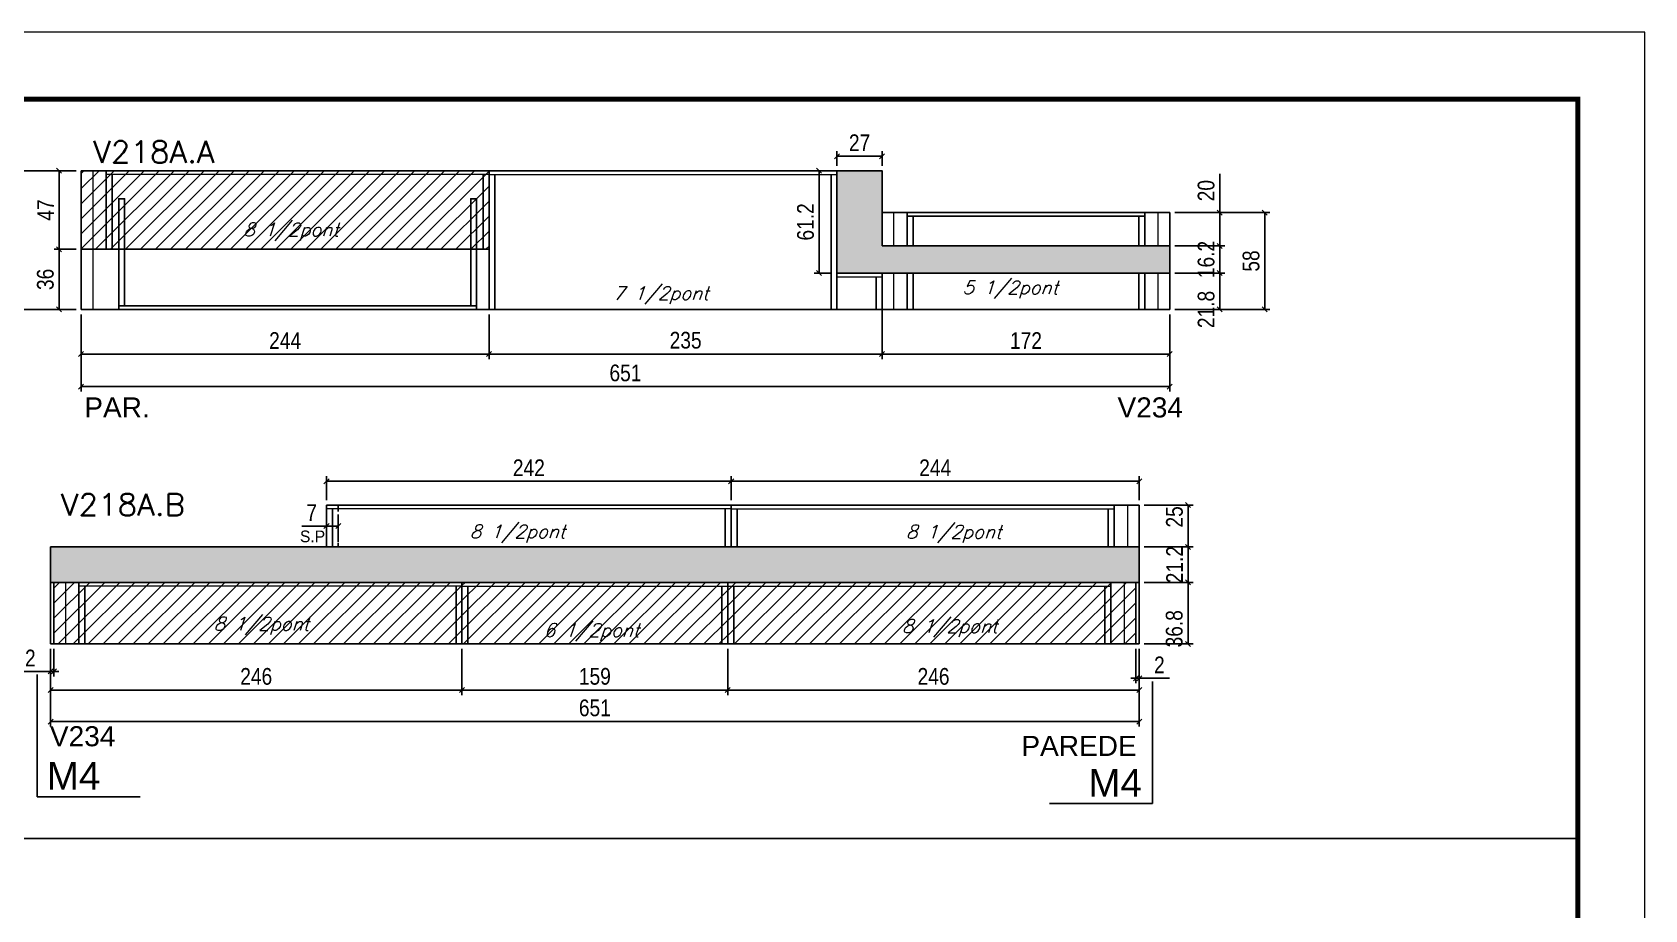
# Model space of a CAD drawing. Extents: x 137137 to 143418, y 10464 to 34486.
# Drawn here: x 137658 to 138622, y 30515 to 31040 of the extents above; entities that cross this region are included whole.
import ezdxf

# ---------------------------------------------------------------- set-up
doc = ezdxf.new("R2010")
doc.units = 0
doc.linetypes.add('DASHED', pattern=[0.75, 0.5, -0.25])
doc.linetypes.add('HIDDEN', pattern=[0.375, 0.25, -0.125])
for name, color, linetype in [('5', 5, 'Continuous'), ('COTA', 241, 'Continuous'), ('NOMENCLATURA', 7, 'Continuous'), ('Painéis', 200, 'Continuous'), ('SARR_2.2x7', 40, 'Continuous'), ('SARR_3.5x7', 81, 'Continuous'), ('texto', 7, 'Continuous')]:
    doc.layers.add(name, color=color, linetype=linetype)
for name, color, linetype, lineweight in [('CHAPA REAPROV', 6, 'Continuous', 13), ('Folhas', 255, 'Continuous', 9), ('Hachura', 251, 'Continuous', 9), ('Sarr 2.2x7', 40, 'Continuous', 9), ('SARRAFO DE PRESSAO', 251, 'DASHED', 9), ('Texto Seção', 7, 'Continuous', 15)]:
    doc.layers.add(name, color=color, linetype=linetype, lineweight=lineweight)
doc.styles.add('COTA TECNICA', font='techl___.ttf', dxfattribs={"height": 10})
doc.styles.add('REGUA-120', font='ROMANS.shx', dxfattribs={"height": 15})
doc.styles.add('Romans', font='romans.shx')
doc.styles.add('ROMAS860', font='ROMAS860.SHX')
doc.styles.get("Standard").update_dxf_attribs({"font": 'arial.ttf'})
doc.dimstyles.new('PAINEL', dxfattribs={"dimtxt": 10, "dimasz": 3, "dimexe": 3, "dimexo": 3, "dimgap": 3, "dimtad": 1, "dimdec": 1, "dimzin": 12, "dimdsep": 46, "dimtxsty": 'COTA TECNICA', "dimblk1": 'OBLIQUE', "dimblk2": 'OBLIQUE', "dimsah": 1, "dimcen": 0.9, "dimclrd": 4, "dimclre": 4, "dimclrt": 240, "dimadec": 1, "dimazin": 3, "dimtfac": 1, "dimtdec": 1, "dimtmove": 0, "dimatfit": 3, "dimfxl": 1, "dimtolj": 1, "dimtzin": 12, "dimarcsym": 0})
pattern_1 = [(45, (0, 27.226), (-4.49012806, 4.49012806), [])]

# ---------------------------------------------------------------- blocks, each defined once
blk = doc.blocks.new('9999999999')
at = {"layer": 'Folhas'}
blk.add_lwpolyline([(98138.98, 34190.21), (99623.98, 34190.21), (99623.98, 35240.21), (98138.98, 35240.21)], close=True, dxfattribs=at)
at = {"layer": 'Folhas', "color": 30, "const_width": 3}
blk.add_lwpolyline([(98213.98, 34230.21), (99583.98, 34230.21), (99583.98, 35200.21), (98213.98, 35200.21)], close=True, dxfattribs=at)
blk = doc.blocks.new('_Oblique')
at = {"color": 0, "linetype": 'ByBlock', "lineweight": -2}
blk.add_line((-0.5, -0.5), (0.5, 0.5), dxfattribs=at)
blk = doc.blocks.new('*D101')
at = {"layer": 'COTA', "color": 4, "linetype": 'ByBlock', "lineweight": -2, "transparency": 16777216}
for p, q in [((137687.29, 30871.18), (137687.29, 30844.51)), ((137931.29, 30871.18), (137931.29, 30844.51)), ((137687.29, 30847.51), (137931.29, 30847.51))]:
    blk.add_line(p, q, dxfattribs=at)
at = {"layer": 'Defpoints', "color": 0, "linetype": 'ByBlock', "transparency": 16777216}
for p in [(137687.29, 30874.18), (137931.29, 30874.18), (137931.29, 30847.51)]:
    blk.add_point(p, dxfattribs=at)
at = {"layer": 'COTA', "color": 4, "linetype": 'ByBlock', "lineweight": -2, "transparency": 16777216, "xscale": 3, "yscale": 3, "zscale": 3, "rotation": 180}
blk.add_blockref('_Oblique', (137687.29, 30847.51), dxfattribs=at)
at = {"layer": 'COTA', "color": 4, "linetype": 'ByBlock', "lineweight": -2, "transparency": 16777216, "xscale": 3, "yscale": 3, "zscale": 3}
blk.add_blockref('_Oblique', (137931.29, 30847.51), dxfattribs=at)
at = {"layer": 'COTA', "color": 240, "linetype": 'ByBlock', "transparency": 16777216, "insert": (137809.29, 30855.59), "char_height": 10, "attachment_point": 5, "style": 'COTA TECNICA'}
blk.add_mtext('\\A1;244', dxfattribs=at)
blk = doc.blocks.new('*D102')
at = {"layer": 'COTA', "color": 4, "linetype": 'ByBlock', "lineweight": -2, "transparency": 16777216}
for p, q in [((138166.29, 30892.98), (138166.29, 30844.51)), ((137931.29, 30871.18), (137931.29, 30844.51)), ((137931.29, 30847.51), (138166.29, 30847.51))]:
    blk.add_line(p, q, dxfattribs=at)
at = {"layer": 'Defpoints', "color": 0, "linetype": 'ByBlock', "transparency": 16777216}
for p in [(138166.29, 30895.98), (137931.29, 30874.18), (138166.29, 30847.51)]:
    blk.add_point(p, dxfattribs=at)
at = {"layer": 'COTA', "color": 4, "linetype": 'ByBlock', "lineweight": -2, "transparency": 16777216, "xscale": 3, "yscale": 3, "zscale": 3, "rotation": 180}
blk.add_blockref('_Oblique', (137931.29, 30847.51), dxfattribs=at)
at = {"layer": 'COTA', "color": 4, "linetype": 'ByBlock', "lineweight": -2, "transparency": 16777216, "xscale": 3, "yscale": 3, "zscale": 3}
blk.add_blockref('_Oblique', (138166.29, 30847.51), dxfattribs=at)
at = {"layer": 'COTA', "color": 240, "linetype": 'ByBlock', "transparency": 16777216, "insert": (138048.79, 30855.73), "char_height": 10, "attachment_point": 5, "style": 'COTA TECNICA'}
blk.add_mtext('\\A1;235', dxfattribs=at)
blk = doc.blocks.new('*D103')
at = {"layer": 'COTA', "color": 4, "linetype": 'ByBlock', "lineweight": -2, "transparency": 16777216}
for p, q in [((138166.29, 30871.18), (138166.29, 30844.51)), ((138338.29, 30871.18), (138338.29, 30844.51)), ((138166.29, 30847.51), (138338.29, 30847.51))]:
    blk.add_line(p, q, dxfattribs=at)
at = {"layer": 'Defpoints', "color": 0, "linetype": 'ByBlock', "transparency": 16777216}
for p in [(138166.29, 30874.18), (138338.29, 30874.18), (138338.29, 30847.51)]:
    blk.add_point(p, dxfattribs=at)
at = {"layer": 'COTA', "color": 4, "linetype": 'ByBlock', "lineweight": -2, "transparency": 16777216, "xscale": 3, "yscale": 3, "zscale": 3, "rotation": 180}
blk.add_blockref('_Oblique', (138166.29, 30847.51), dxfattribs=at)
at = {"layer": 'COTA', "color": 4, "linetype": 'ByBlock', "lineweight": -2, "transparency": 16777216, "xscale": 3, "yscale": 3, "zscale": 3}
blk.add_blockref('_Oblique', (138338.29, 30847.51), dxfattribs=at)
at = {"layer": 'COTA', "color": 240, "linetype": 'ByBlock', "transparency": 16777216, "insert": (138252.29, 30855.59), "char_height": 10, "attachment_point": 5, "style": 'COTA TECNICA'}
blk.add_mtext('\\A1;172', dxfattribs=at)
blk = doc.blocks.new('*D104')
at = {"layer": 'COTA', "color": 4, "linetype": 'ByBlock', "lineweight": -2, "transparency": 16777216}
for p, q in [((138341.29, 30895.98), (138371.13, 30895.98)), ((138368.13, 30874.18), (138368.13, 30895.98)), ((138341.29, 30874.18), (138371.13, 30874.18))]:
    blk.add_line(p, q, dxfattribs=at)
at = {"layer": 'Defpoints', "color": 0, "linetype": 'ByBlock', "transparency": 16777216}
for p in [(138338.29, 30895.98), (138368.13, 30895.98), (138338.29, 30874.18)]:
    blk.add_point(p, dxfattribs=at)
at = {"layer": 'COTA', "color": 4, "linetype": 'ByBlock', "lineweight": -2, "transparency": 16777216, "xscale": 3, "yscale": 3, "zscale": 3}
for p, rotation in [((138368.13, 30895.98), 90), ((138368.13, 30874.18), 270)]:
    blk.add_blockref('_Oblique', p, dxfattribs=dict(at, rotation=rotation))
at = {"layer": 'COTA', "color": 240, "linetype": 'ByBlock', "transparency": 16777216, "insert": (138360.04, 30874.18), "char_height": 10, "attachment_point": 5, "rotation": 90, "style": 'COTA TECNICA'}
blk.add_mtext('\\A1;21.8', dxfattribs=at)
blk = doc.blocks.new('*D105')
at = {"layer": 'COTA', "color": 4, "linetype": 'ByBlock', "lineweight": -2, "transparency": 16777216}
for p, q in [((137684.29, 30957.18), (137671.18, 30957.18)), ((137674.18, 30957.18), (137674.18, 30910.18)), ((137684.29, 30910.18), (137671.18, 30910.18))]:
    blk.add_line(p, q, dxfattribs=at)
at = {"layer": 'Defpoints', "color": 0, "linetype": 'ByBlock', "transparency": 16777216}
for p in [(137687.29, 30957.18), (137674.18, 30910.18), (137687.29, 30910.18)]:
    blk.add_point(p, dxfattribs=at)
at = {"layer": 'COTA', "color": 4, "linetype": 'ByBlock', "lineweight": -2, "transparency": 16777216, "xscale": 3, "yscale": 3, "zscale": 3}
for p, rotation in [((137674.18, 30957.18), 90), ((137674.18, 30910.18), 270)]:
    blk.add_blockref('_Oblique', p, dxfattribs=dict(at, rotation=rotation))
at = {"layer": 'COTA', "color": 240, "linetype": 'ByBlock', "transparency": 16777216, "insert": (137666.1, 30933.68), "char_height": 10, "attachment_point": 5, "rotation": 90, "style": 'COTA TECNICA'}
blk.add_mtext('\\A1;47', dxfattribs=at)
blk = doc.blocks.new('*D5501')
at = {"layer": 'COTA', "color": 4, "lineweight": -2, "ltscale": 25, "transparency": 16777216}
for p, q in [((138341.29, 30912.18), (138371.13, 30912.18)), ((138368.13, 30895.98), (138368.13, 30912.18)), ((138341.29, 30895.98), (138371.13, 30895.98))]:
    blk.add_line(p, q, dxfattribs=at)
at = {"layer": 'Defpoints', "color": 0, "ltscale": 25, "transparency": 16777216}
for p in [(138338.29, 30912.18), (138368.13, 30912.18), (138338.29, 30895.98)]:
    blk.add_point(p, dxfattribs=at)
at = {"layer": 'COTA', "color": 4, "lineweight": -2, "ltscale": 25, "transparency": 16777216, "xscale": 3, "yscale": 3, "zscale": 3}
for p, rotation in [((138368.13, 30912.18), 90), ((138368.13, 30895.98), 270)]:
    blk.add_blockref('_Oblique', p, dxfattribs=dict(at, rotation=rotation))
at = {"layer": 'COTA', "color": 240, "ltscale": 25, "transparency": 16777216, "insert": (138360.03, 30904.08), "char_height": 10, "attachment_point": 5, "rotation": 90, "style": 'COTA TECNICA'}
blk.add_mtext('\\A1;16.2', dxfattribs=at)
blk = doc.blocks.new('*D5502')
at = {"layer": 'COTA', "color": 4, "lineweight": -2, "ltscale": 25, "transparency": 16777216}
for p, q in [((138368.13, 30932.18), (138368.13, 30955.39)), ((138341.29, 30932.18), (138371.13, 30932.18)), ((138368.13, 30912.18), (138368.13, 30932.18)), ((138341.29, 30912.18), (138371.13, 30912.18))]:
    blk.add_line(p, q, dxfattribs=at)
at = {"layer": 'Defpoints', "color": 0, "ltscale": 25, "transparency": 16777216}
for p in [(138338.29, 30932.18), (138368.13, 30932.18), (138338.29, 30912.18)]:
    blk.add_point(p, dxfattribs=at)
at = {"layer": 'COTA', "color": 4, "lineweight": -2, "ltscale": 25, "transparency": 16777216, "xscale": 3, "yscale": 3, "zscale": 3}
for p, rotation in [((138368.13, 30932.18), 90), ((138368.13, 30912.18), 270)]:
    blk.add_blockref('_Oblique', p, dxfattribs=dict(at, rotation=rotation))
at = {"layer": 'COTA', "color": 240, "ltscale": 25, "transparency": 16777216, "insert": (138360.03, 30945.28), "char_height": 10, "attachment_point": 5, "rotation": 90, "style": 'COTA TECNICA'}
blk.add_mtext('\\A1;20', dxfattribs=at)
blk = doc.blocks.new('*D5503')
at = {"layer": 'COTA', "color": 4, "lineweight": -2, "ltscale": 25, "transparency": 16777216}
for p, q in [((137684.29, 30910.18), (137671.18, 30910.18)), ((137674.18, 30910.18), (137674.18, 30874.18)), ((137684.29, 30874.18), (137671.18, 30874.18))]:
    blk.add_line(p, q, dxfattribs=at)
at = {"layer": 'Defpoints', "color": 0, "ltscale": 25, "transparency": 16777216}
for p in [(137687.29, 30910.18), (137674.18, 30874.18), (137687.29, 30874.18)]:
    blk.add_point(p, dxfattribs=at)
at = {"layer": 'COTA', "color": 4, "lineweight": -2, "ltscale": 25, "transparency": 16777216, "xscale": 3, "yscale": 3, "zscale": 3}
for p, rotation in [((137674.18, 30910.18), 90), ((137674.18, 30874.18), 270)]:
    blk.add_blockref('_Oblique', p, dxfattribs=dict(at, rotation=rotation))
at = {"layer": 'COTA', "color": 240, "ltscale": 25, "transparency": 16777216, "insert": (137665.96, 30892.18), "char_height": 10, "attachment_point": 5, "rotation": 90, "style": 'COTA TECNICA'}
blk.add_mtext('\\A1;36', dxfattribs=at)
blk = doc.blocks.new('*D5504')
at = {"layer": 'COTA', "color": 4, "lineweight": -2, "ltscale": 25, "transparency": 16777216}
for p, q in [((137684.29, 30957.18), (137643.74, 30957.18)), ((137646.74, 30957.18), (137646.74, 30874.18)), ((137684.29, 30874.18), (137643.74, 30874.18))]:
    blk.add_line(p, q, dxfattribs=at)
at = {"layer": 'Defpoints', "color": 0, "ltscale": 25, "transparency": 16777216}
for p in [(137687.29, 30957.18), (137646.74, 30874.18), (137687.29, 30874.18)]:
    blk.add_point(p, dxfattribs=at)
at = {"layer": 'COTA', "color": 4, "lineweight": -2, "ltscale": 25, "transparency": 16777216, "xscale": 3, "yscale": 3, "zscale": 3}
for p, rotation in [((137646.74, 30957.18), 90), ((137646.74, 30874.18), 270)]:
    blk.add_blockref('_Oblique', p, dxfattribs=dict(at, rotation=rotation))
at = {"layer": 'COTA', "color": 240, "ltscale": 25, "transparency": 16777216, "insert": (137638.5, 30915.68), "char_height": 10, "attachment_point": 5, "rotation": 90, "style": 'COTA TECNICA'}
blk.add_mtext('\\A1;83', dxfattribs=at)
blk = doc.blocks.new('*D5505')
at = {"layer": 'COTA', "color": 4, "lineweight": -2, "ltscale": 25, "transparency": 16777216}
for p, q in [((138323.01, 30710.92), (138352.21, 30710.92)), ((138349.21, 30674.12), (138349.21, 30710.92)), ((138323.01, 30674.12), (138352.21, 30674.12))]:
    blk.add_line(p, q, dxfattribs=at)
at = {"layer": 'Defpoints', "color": 0, "ltscale": 25, "transparency": 16777216}
for p in [(138320.01, 30710.92), (138349.21, 30710.92), (138320.01, 30674.12)]:
    blk.add_point(p, dxfattribs=at)
at = {"layer": 'COTA', "color": 4, "lineweight": -2, "ltscale": 25, "transparency": 16777216, "xscale": 3, "yscale": 3, "zscale": 3}
for p, rotation in [((138349.21, 30710.92), 90), ((138349.21, 30674.12), 270)]:
    blk.add_blockref('_Oblique', p, dxfattribs=dict(at, rotation=rotation))
at = {"layer": 'COTA', "color": 240, "ltscale": 25, "transparency": 16777216, "insert": (138340.97, 30683.16), "char_height": 10, "attachment_point": 5, "rotation": 90, "style": 'COTA TECNICA'}
blk.add_mtext('\\A1;36.8', dxfattribs=at)
blk = doc.blocks.new('*D5506')
at = {"layer": 'COTA', "color": 4, "lineweight": -2, "ltscale": 25, "transparency": 16777216}
for p, q in [((138323.01, 30732.12), (138352.21, 30732.12)), ((138349.21, 30710.92), (138349.21, 30732.12)), ((138323.01, 30710.92), (138352.21, 30710.92))]:
    blk.add_line(p, q, dxfattribs=at)
at = {"layer": 'Defpoints', "color": 0, "ltscale": 25, "transparency": 16777216}
for p in [(138320.01, 30732.12), (138349.21, 30732.12), (138320.01, 30710.92)]:
    blk.add_point(p, dxfattribs=at)
at = {"layer": 'COTA', "color": 4, "lineweight": -2, "ltscale": 25, "transparency": 16777216, "xscale": 3, "yscale": 3, "zscale": 3}
for p, rotation in [((138349.21, 30732.12), 90), ((138349.21, 30710.92), 270)]:
    blk.add_blockref('_Oblique', p, dxfattribs=dict(at, rotation=rotation))
at = {"layer": 'COTA', "color": 240, "ltscale": 25, "transparency": 16777216, "insert": (138341.15, 30721.52), "char_height": 10, "attachment_point": 5, "rotation": 90, "style": 'COTA TECNICA'}
blk.add_mtext('\\A1;21.2', dxfattribs=at)
blk = doc.blocks.new('*D5507')
at = {"layer": 'COTA', "color": 4, "lineweight": -2, "ltscale": 25, "transparency": 16777216}
for p, q in [((138323.01, 30757.12), (138352.21, 30757.12)), ((138349.21, 30732.12), (138349.21, 30757.12)), ((138323.01, 30732.12), (138352.21, 30732.12))]:
    blk.add_line(p, q, dxfattribs=at)
at = {"layer": 'Defpoints', "color": 0, "ltscale": 25, "transparency": 16777216}
for p in [(138320.01, 30757.12), (138349.21, 30757.12), (138320.01, 30732.12)]:
    blk.add_point(p, dxfattribs=at)
at = {"layer": 'COTA', "color": 4, "lineweight": -2, "ltscale": 25, "transparency": 16777216, "xscale": 3, "yscale": 3, "zscale": 3}
for p, rotation in [((138349.21, 30757.12), 90), ((138349.21, 30732.12), 270)]:
    blk.add_blockref('_Oblique', p, dxfattribs=dict(at, rotation=rotation))
at = {"layer": 'COTA', "color": 240, "ltscale": 25, "transparency": 16777216, "insert": (138341.1, 30750.1), "char_height": 10, "attachment_point": 5, "rotation": 90, "style": 'COTA TECNICA'}
blk.add_mtext('\\A1;25', dxfattribs=at)
blk = doc.blocks.new('*D5508')
at = {"layer": 'COTA', "color": 4, "lineweight": -2, "ltscale": 25, "transparency": 16777216}
for p, q in [((137669.01, 30671.12), (137669.01, 30643.51)), ((137915.01, 30671.12), (137915.01, 30643.51)), ((137669.01, 30646.51), (137915.01, 30646.51))]:
    blk.add_line(p, q, dxfattribs=at)
at = {"layer": 'Defpoints', "color": 0, "ltscale": 25, "transparency": 16777216}
for p in [(137669.01, 30674.12), (137915.01, 30674.12), (137915.01, 30646.51)]:
    blk.add_point(p, dxfattribs=at)
at = {"layer": 'COTA', "color": 4, "lineweight": -2, "ltscale": 25, "transparency": 16777216, "xscale": 3, "yscale": 3, "zscale": 3, "rotation": 180}
blk.add_blockref('_Oblique', (137669.01, 30646.51), dxfattribs=at)
at = {"layer": 'COTA', "color": 4, "lineweight": -2, "ltscale": 25, "transparency": 16777216, "xscale": 3, "yscale": 3, "zscale": 3}
blk.add_blockref('_Oblique', (137915.01, 30646.51), dxfattribs=at)
at = {"layer": 'COTA', "color": 240, "ltscale": 25, "transparency": 16777216, "insert": (137792.01, 30654.61), "char_height": 10, "attachment_point": 5, "style": 'COTA TECNICA'}
blk.add_mtext('\\A1;246', dxfattribs=at)
blk = doc.blocks.new('*D5509')
at = {"layer": 'COTA', "color": 4, "lineweight": -2, "ltscale": 25, "transparency": 16777216}
for p, q in [((137915.01, 30671.12), (137915.01, 30643.51)), ((138074.01, 30671.12), (138074.01, 30643.51)), ((137915.01, 30646.51), (138074.01, 30646.51))]:
    blk.add_line(p, q, dxfattribs=at)
at = {"layer": 'Defpoints', "color": 0, "ltscale": 25, "transparency": 16777216}
for p in [(137915.01, 30674.12), (138074.01, 30674.12), (138074.01, 30646.51)]:
    blk.add_point(p, dxfattribs=at)
at = {"layer": 'COTA', "color": 4, "lineweight": -2, "ltscale": 25, "transparency": 16777216, "xscale": 3, "yscale": 3, "zscale": 3, "rotation": 180}
blk.add_blockref('_Oblique', (137915.01, 30646.51), dxfattribs=at)
at = {"layer": 'COTA', "color": 4, "lineweight": -2, "ltscale": 25, "transparency": 16777216, "xscale": 3, "yscale": 3, "zscale": 3}
blk.add_blockref('_Oblique', (138074.01, 30646.51), dxfattribs=at)
at = {"layer": 'COTA', "color": 240, "ltscale": 25, "transparency": 16777216, "insert": (137994.51, 30654.64), "char_height": 10, "attachment_point": 5, "style": 'COTA TECNICA'}
blk.add_mtext('\\A1;159', dxfattribs=at)
blk = doc.blocks.new('*D5510')
at = {"layer": 'COTA', "color": 4, "lineweight": -2, "ltscale": 25, "transparency": 16777216}
for p, q in [((138074.01, 30671.12), (138074.01, 30643.51)), ((138320.01, 30671.12), (138320.01, 30643.51)), ((138074.01, 30646.51), (138320.01, 30646.51))]:
    blk.add_line(p, q, dxfattribs=at)
at = {"layer": 'Defpoints', "color": 0, "ltscale": 25, "transparency": 16777216}
for p in [(138074.01, 30674.12), (138320.01, 30674.12), (138320.01, 30646.51)]:
    blk.add_point(p, dxfattribs=at)
at = {"layer": 'COTA', "color": 4, "lineweight": -2, "ltscale": 25, "transparency": 16777216, "xscale": 3, "yscale": 3, "zscale": 3, "rotation": 180}
blk.add_blockref('_Oblique', (138074.01, 30646.51), dxfattribs=at)
at = {"layer": 'COTA', "color": 4, "lineweight": -2, "ltscale": 25, "transparency": 16777216, "xscale": 3, "yscale": 3, "zscale": 3}
blk.add_blockref('_Oblique', (138320.01, 30646.51), dxfattribs=at)
at = {"layer": 'COTA', "color": 240, "ltscale": 25, "transparency": 16777216, "insert": (138197.01, 30654.61), "char_height": 10, "attachment_point": 5, "style": 'COTA TECNICA'}
blk.add_mtext('\\A1;246', dxfattribs=at)
blk = doc.blocks.new('*D5511')
at = {"layer": 'COTA', "color": 4, "lineweight": -2, "ltscale": 25, "transparency": 16777216}
for p, q in [((137834.04, 30760.12), (137834.04, 30774.42)), ((137834.04, 30771.42), (138076.01, 30771.42)), ((138076.01, 30760.12), (138076.01, 30774.42))]:
    blk.add_line(p, q, dxfattribs=at)
at = {"layer": 'Defpoints', "color": 0, "ltscale": 25, "transparency": 16777216}
for p in [(138076.01, 30771.42), (137834.04, 30757.12), (138076.01, 30757.12)]:
    blk.add_point(p, dxfattribs=at)
at = {"layer": 'COTA', "color": 4, "lineweight": -2, "ltscale": 25, "transparency": 16777216, "xscale": 3, "yscale": 3, "zscale": 3, "rotation": 180}
blk.add_blockref('_Oblique', (137834.04, 30771.42), dxfattribs=at)
at = {"layer": 'COTA', "color": 4, "lineweight": -2, "ltscale": 25, "transparency": 16777216, "xscale": 3, "yscale": 3, "zscale": 3}
blk.add_blockref('_Oblique', (138076.01, 30771.42), dxfattribs=at)
at = {"layer": 'COTA', "color": 240, "ltscale": 25, "transparency": 16777216, "insert": (137955.02, 30779.49), "char_height": 10, "attachment_point": 5, "style": 'COTA TECNICA'}
blk.add_mtext('\\A1;242', dxfattribs=at)
blk = doc.blocks.new('*D5512')
at = {"layer": 'COTA', "color": 4, "lineweight": -2, "ltscale": 25, "transparency": 16777216}
for p, q in [((138076.01, 30760.12), (138076.01, 30774.42)), ((138076.01, 30771.42), (138320.01, 30771.42)), ((138320.01, 30760.12), (138320.01, 30774.42))]:
    blk.add_line(p, q, dxfattribs=at)
at = {"layer": 'Defpoints', "color": 0, "ltscale": 25, "transparency": 16777216}
for p in [(138320.01, 30771.42), (138076.01, 30757.12), (138320.01, 30757.12)]:
    blk.add_point(p, dxfattribs=at)
at = {"layer": 'COTA', "color": 4, "lineweight": -2, "ltscale": 25, "transparency": 16777216, "xscale": 3, "yscale": 3, "zscale": 3, "rotation": 180}
blk.add_blockref('_Oblique', (138076.01, 30771.42), dxfattribs=at)
at = {"layer": 'COTA', "color": 4, "lineweight": -2, "ltscale": 25, "transparency": 16777216, "xscale": 3, "yscale": 3, "zscale": 3}
blk.add_blockref('_Oblique', (138320.01, 30771.42), dxfattribs=at)
at = {"layer": 'COTA', "color": 240, "ltscale": 25, "transparency": 16777216, "insert": (138198.01, 30779.49), "char_height": 10, "attachment_point": 5, "style": 'COTA TECNICA'}
blk.add_mtext('\\A1;244', dxfattribs=at)
blk = doc.blocks.new('*D5513')
at = {"layer": 'COTA', "color": 4, "lineweight": -2, "ltscale": 25, "transparency": 16777216}
for p, q in [((137834.04, 30744.62), (137819.31, 30744.62)), ((137834.04, 30735.12), (137834.04, 30747.62)), ((137841.04, 30744.62), (137834.04, 30744.62)), ((137841.04, 30735.12), (137841.04, 30747.62))]:
    blk.add_line(p, q, dxfattribs=at)
at = {"layer": 'Defpoints', "color": 0, "ltscale": 25, "transparency": 16777216}
for p in [(137834.04, 30744.62), (137834.04, 30732.12), (137841.04, 30732.12)]:
    blk.add_point(p, dxfattribs=at)
at = {"layer": 'COTA', "color": 4, "lineweight": -2, "ltscale": 25, "transparency": 16777216, "xscale": 3, "yscale": 3, "zscale": 3, "rotation": 180}
blk.add_blockref('_Oblique', (137834.04, 30744.62), dxfattribs=at)
at = {"layer": 'COTA', "color": 4, "lineweight": -2, "ltscale": 25, "transparency": 16777216, "xscale": 3, "yscale": 3, "zscale": 3}
blk.add_blockref('_Oblique', (137841.04, 30744.62), dxfattribs=at)
at = {"layer": 'COTA', "color": 240, "ltscale": 25, "transparency": 16777216, "insert": (137825.17, 30752.69), "char_height": 10, "attachment_point": 5, "style": 'COTA TECNICA'}
blk.add_mtext('\\A1;7', dxfattribs=at)
blk = doc.blocks.new('*D5514')
at = {"layer": 'COTA', "color": 4, "lineweight": -2, "ltscale": 25, "transparency": 16777216}
for p, q in [((137669.01, 30671.12), (137669.01, 30654.67)), ((137671.01, 30671.12), (137671.01, 30654.67)), ((137669.01, 30657.67), (137650.9, 30657.67)), ((137671.01, 30657.67), (137669.01, 30657.67)), ((137671.01, 30657.67), (137674.01, 30657.67))]:
    blk.add_line(p, q, dxfattribs=at)
at = {"layer": 'Defpoints', "color": 0, "ltscale": 25, "transparency": 16777216}
for p in [(137669.01, 30674.12), (137671.01, 30674.12), (137669.01, 30657.67)]:
    blk.add_point(p, dxfattribs=at)
at = {"layer": 'COTA', "color": 4, "lineweight": -2, "ltscale": 25, "transparency": 16777216, "xscale": 3, "yscale": 3, "zscale": 3}
blk.add_blockref('_Oblique', (137669.01, 30657.67), dxfattribs=at)
at = {"layer": 'COTA', "color": 4, "lineweight": -2, "ltscale": 25, "transparency": 16777216, "xscale": 3, "yscale": 3, "zscale": 3, "rotation": 180}
blk.add_blockref('_Oblique', (137671.01, 30657.67), dxfattribs=at)
at = {"layer": 'COTA', "color": 240, "ltscale": 25, "transparency": 16777216, "insert": (137656.95, 30665.67), "char_height": 10, "attachment_point": 5, "style": 'COTA TECNICA'}
blk.add_mtext('\\A1;2', dxfattribs=at)
blk = doc.blocks.new('*D5515')
at = {"layer": 'COTA', "color": 4, "lineweight": -2, "ltscale": 25, "transparency": 16777216}
for p, q in [((138318.01, 30671.12), (138318.01, 30650.57)), ((138320.01, 30671.12), (138320.01, 30650.57)), ((138318.01, 30653.57), (138315.01, 30653.57)), ((138318.01, 30653.57), (138320.01, 30653.57)), ((138320.01, 30653.57), (138338.12, 30653.57))]:
    blk.add_line(p, q, dxfattribs=at)
at = {"layer": 'Defpoints', "color": 0, "ltscale": 25, "transparency": 16777216}
for p in [(138318.01, 30674.12), (138320.01, 30674.12), (138320.01, 30653.57)]:
    blk.add_point(p, dxfattribs=at)
at = {"layer": 'COTA', "color": 4, "lineweight": -2, "ltscale": 25, "transparency": 16777216, "xscale": 3, "yscale": 3, "zscale": 3}
blk.add_blockref('_Oblique', (138318.01, 30653.57), dxfattribs=at)
at = {"layer": 'COTA', "color": 4, "lineweight": -2, "ltscale": 25, "transparency": 16777216, "xscale": 3, "yscale": 3, "zscale": 3, "rotation": 180}
blk.add_blockref('_Oblique', (138320.01, 30653.57), dxfattribs=at)
at = {"layer": 'COTA', "color": 240, "ltscale": 25, "transparency": 16777216, "insert": (138332.06, 30661.57), "char_height": 10, "attachment_point": 5, "style": 'COTA TECNICA'}
blk.add_mtext('\\A1;2', dxfattribs=at)
blk = doc.blocks.new('*D6297')
at = {"layer": 'Defpoints', "color": 0, "ltscale": 25, "transparency": 16777216}
for p in [(137687.29, 30874.18), (138338.29, 30874.18), (138338.29, 30828.06)]:
    blk.add_point(p, dxfattribs=at)
at = {"layer": 'Painéis', "color": 4, "lineweight": -2, "ltscale": 25, "transparency": 16777216}
for p, q in [((137687.29, 30871.18), (137687.29, 30825.06)), ((138338.29, 30871.18), (138338.29, 30825.06)), ((137687.29, 30828.06), (138338.29, 30828.06))]:
    blk.add_line(p, q, dxfattribs=at)
at = {"layer": 'Painéis', "color": 4, "lineweight": -2, "ltscale": 25, "transparency": 16777216, "xscale": 3, "yscale": 3, "zscale": 3, "rotation": 180}
blk.add_blockref('_Oblique', (137687.29, 30828.06), dxfattribs=at)
at = {"layer": 'Painéis', "color": 4, "lineweight": -2, "ltscale": 25, "transparency": 16777216, "xscale": 3, "yscale": 3, "zscale": 3}
blk.add_blockref('_Oblique', (138338.29, 30828.06), dxfattribs=at)
at = {"layer": 'Painéis', "color": 240, "ltscale": 25, "transparency": 16777216, "insert": (138012.79, 30836.17), "char_height": 10, "attachment_point": 5, "style": 'COTA TECNICA'}
blk.add_mtext('\\A1;651', dxfattribs=at)
blk = doc.blocks.new('*D6298')
at = {"layer": 'Defpoints', "color": 0, "ltscale": 25, "transparency": 16777216}
for p in [(137669.01, 30674.12), (138320.01, 30674.12), (138320.01, 30627.67)]:
    blk.add_point(p, dxfattribs=at)
at = {"layer": 'Painéis', "color": 4, "lineweight": -2, "ltscale": 25, "transparency": 16777216}
for p, q in [((137669.01, 30671.12), (137669.01, 30624.67)), ((138320.01, 30671.12), (138320.01, 30624.67)), ((137669.01, 30627.67), (138320.01, 30627.67))]:
    blk.add_line(p, q, dxfattribs=at)
at = {"layer": 'Painéis', "color": 4, "lineweight": -2, "ltscale": 25, "transparency": 16777216, "xscale": 3, "yscale": 3, "zscale": 3, "rotation": 180}
blk.add_blockref('_Oblique', (137669.01, 30627.67), dxfattribs=at)
at = {"layer": 'Painéis', "color": 4, "lineweight": -2, "ltscale": 25, "transparency": 16777216, "xscale": 3, "yscale": 3, "zscale": 3}
blk.add_blockref('_Oblique', (138320.01, 30627.67), dxfattribs=at)
at = {"layer": 'Painéis', "color": 240, "ltscale": 25, "transparency": 16777216, "insert": (137994.51, 30635.78), "char_height": 10, "attachment_point": 5, "style": 'COTA TECNICA'}
blk.add_mtext('\\A1;651', dxfattribs=at)
blk = doc.blocks.new('*D6316')
at = {"layer": 'CHAPA REAPROV', "color": 4, "lineweight": -2, "ltscale": 25, "transparency": 16777216}
for p, q in [((138136.29, 30957.18), (138125.6, 30957.18)), ((138128.6, 30957.18), (138128.6, 30895.98)), ((138136.29, 30895.98), (138125.6, 30895.98))]:
    blk.add_line(p, q, dxfattribs=at)
at = {"layer": 'Defpoints', "color": 0, "ltscale": 25, "transparency": 16777216}
for p in [(138139.29, 30957.18), (138128.6, 30895.98), (138139.29, 30895.98)]:
    blk.add_point(p, dxfattribs=at)
at = {"layer": 'CHAPA REAPROV', "color": 4, "lineweight": -2, "ltscale": 25, "transparency": 16777216, "xscale": 3, "yscale": 3, "zscale": 3}
for p, rotation in [((138128.6, 30957.18), 90), ((138128.6, 30895.98), 270)]:
    blk.add_blockref('_Oblique', p, dxfattribs=dict(at, rotation=rotation))
at = {"layer": 'CHAPA REAPROV', "color": 240, "ltscale": 25, "transparency": 16777216, "insert": (138120.5, 30926.58), "char_height": 10, "attachment_point": 5, "rotation": 90, "style": 'COTA TECNICA'}
blk.add_mtext('\\A1;61.2', dxfattribs=at)
blk = doc.blocks.new('*D6317')
at = {"layer": 'CHAPA REAPROV', "color": 4, "lineweight": -2, "ltscale": 25, "transparency": 16777216}
for p, q in [((138139.29, 30960.18), (138139.29, 30968.87)), ((138166.29, 30965.87), (138139.29, 30965.87)), ((138166.29, 30960.18), (138166.29, 30968.87))]:
    blk.add_line(p, q, dxfattribs=at)
at = {"layer": 'Defpoints', "color": 0, "ltscale": 25, "transparency": 16777216}
for p in [(138139.29, 30965.87), (138139.29, 30957.18), (138166.29, 30957.18)]:
    blk.add_point(p, dxfattribs=at)
at = {"layer": 'CHAPA REAPROV', "color": 4, "lineweight": -2, "ltscale": 25, "transparency": 16777216, "xscale": 3, "yscale": 3, "zscale": 3, "rotation": 180}
blk.add_blockref('_Oblique', (138139.29, 30965.87), dxfattribs=at)
at = {"layer": 'CHAPA REAPROV', "color": 4, "lineweight": -2, "ltscale": 25, "transparency": 16777216, "xscale": 3, "yscale": 3, "zscale": 3}
blk.add_blockref('_Oblique', (138166.29, 30965.87), dxfattribs=at)
at = {"layer": 'CHAPA REAPROV', "color": 240, "ltscale": 25, "transparency": 16777216, "insert": (138152.79, 30973.94), "char_height": 10, "attachment_point": 5, "style": 'COTA TECNICA'}
blk.add_mtext('\\A1;27', dxfattribs=at)
blk = doc.blocks.new('*D6318')
at = {"layer": 'COTA', "color": 4, "lineweight": -2, "ltscale": 25, "transparency": 16777216}
for p, q in [((138341.29, 30932.18), (138398.04, 30932.18)), ((138395.04, 30874.18), (138395.04, 30932.18)), ((138341.29, 30874.18), (138398.04, 30874.18))]:
    blk.add_line(p, q, dxfattribs=at)
at = {"layer": 'Defpoints', "color": 0, "ltscale": 25, "transparency": 16777216}
for p in [(138338.29, 30932.18), (138395.04, 30932.18), (138338.29, 30874.18)]:
    blk.add_point(p, dxfattribs=at)
at = {"layer": 'COTA', "color": 4, "lineweight": -2, "ltscale": 25, "transparency": 16777216, "xscale": 3, "yscale": 3, "zscale": 3}
for p, rotation in [((138395.04, 30932.18), 90), ((138395.04, 30874.18), 270)]:
    blk.add_blockref('_Oblique', p, dxfattribs=dict(at, rotation=rotation))
at = {"layer": 'COTA', "color": 240, "ltscale": 25, "transparency": 16777216, "insert": (138386.91, 30903.18), "char_height": 10, "attachment_point": 5, "rotation": 90, "style": 'COTA TECNICA'}
blk.add_mtext('\\A1;58', dxfattribs=at)

msp = doc.modelspace()

# ---------------------------------------------------------------- hatches: boundary and pattern name
at = {"layer": 'COTA', "linetype": 'ByBlock'}
h = msp.add_hatch(dxfattribs=at)
h.set_pattern_fill('AR-CONC', color=256, scale=0.03)
h.set_pattern_definition([(50, (-4, -1.5036), (5.46554007, -0.47817257), [0.5715, -6.2865]), (355, (-4, -1.5036), (-1.05730264, 5.73170536), [0.4572, -5.02921753]), (100.4514447, (-3.5445, -1.5434), (4.40823741, 5.25353256), [0.48570026, -5.34270734]), (46.1842, (-4, 0.0204), (8.13237123, -1.26126984), [0.85725, -9.42975]), (96.6355576, (-3.322, -0.085), (7.122124, 7.42278374), [0.7285507, -8.01406824]), (351.184151, (-4, 0.0204), (7.122124, 7.42278374), [0.685799, -7.54379196]), (21, (-3.238, -0.3606), (4.54843174, -3.06795595), [0.5715, -6.2865]), (326, (-3.238, -0.3606), (1.85406085, 5.52563898), [0.4572, -5.0292]), (71.451445, (-2.859, -0.616), (6.40249258, 2.45768307), [0.48570026, -5.34269813]), (37.5, (-4, -1.5036), (0.092658098, 2.536651166), [0, -4.96824, 0, -5.1054, 0, -5.04825]), (7.5, (-4, -1.5036), (2.004589875, 3.005417245), [0, -2.91084, 0, -4.85394, 0, -1.92405]), (327.5, (-5.6993, -1.5036), (4.067717855, -0.17186232), [0, -1.905, 0, -5.9436, 0, -7.8867]), (317.5, (-6.4613, -1.5036), (4.44387544, 0.76279473), [0, -2.4765, 0, -3.94716, 0, -5.6007])])
h.paths.add_polyline_path([(138139.29, 30895.98), (138166.29, 30895.98), (138338.29, 30895.98), (138338.29, 30912.18), (138166.29, 30912.18), (138166.29, 30932.18), (138166.29, 30957.18), (138139.29, 30957.18)])
h = msp.add_hatch(dxfattribs=at)
h.set_pattern_fill('AR-CONC', color=256, scale=0.03)
h.set_pattern_definition([(50, (82.054, 230.8476), (5.46554007, -0.47817257), [0.5715, -6.2865]), (355, (82.054, 230.8476), (-1.05730264, 5.73170536), [0.4572, -5.02921753]), (100.4514447, (82.5096, 230.8077), (4.40823741, 5.25353256), [0.48570026, -5.34270734]), (46.1842, (82.054, 232.3716), (8.13237123, -1.26126984), [0.85725, -9.42975]), (96.6355576, (82.732, 232.2664), (7.122124, 7.42278374), [0.7285507, -8.01406824]), (351.184151, (82.054, 232.3716), (7.122124, 7.42278374), [0.685799, -7.54379196]), (21, (82.816, 231.9906), (4.54843174, -3.06795595), [0.5715, -6.2865]), (326, (82.816, 231.9906), (1.85406085, 5.52563898), [0.4572, -5.0292]), (71.451445, (83.195, 231.735), (6.40249258, 2.45768307), [0.48570026, -5.34269813]), (37.5, (82.0542, 230.8476), (0.092658098, 2.536651166), [0, -4.96824, 0, -5.1054, 0, -5.04825]), (7.5, (82.0542, 230.8476), (2.004589875, 3.005417245), [0, -2.91084, 0, -4.85394, 0, -1.92405]), (327.5, (80.355, 230.8476), (4.067717855, -0.17186232), [0, -1.905, 0, -5.9436, 0, -7.8867]), (317.5, (79.593, 230.8476), (4.44387544, 0.76279473), [0, -2.4765, 0, -3.94716, 0, -5.6007])])
h.paths.add_polyline_path([(137845.04, 30710.92), (138320.01, 30710.92), (138320.01, 30732.12), (137834.04, 30732.12), (137669.01, 30732.12), (137669.01, 30710.92)])
at = {"layer": 'Hachura', "linetype": 'ByBlock'}
h = msp.add_hatch(dxfattribs=at)
h.set_pattern_fill('ANSI31', color=256, scale=2)
h.set_pattern_definition([(45, (0, -1.5036), (-4.49012806, 4.49012806), [])])
h.paths.add_polyline_path([(137931.29, 30910.18), (137931.29, 30957.18), (137687.29, 30957.18), (137687.29, 30910.18)])
h.paths.add_polyline_path([(137776.43, 30912.67), (137844.05, 30912.67), (137849.55, 30928.64), (137781.93, 30928.64)], flags=24)
h = msp.add_hatch(dxfattribs=at)
h.set_pattern_fill('ANSI31', color=256, scale=2)
h.set_pattern_definition(pattern_1)
h.paths.add_polyline_path([(137915.01, 30674.12), (137915.01, 30710.92), (137845.04, 30710.92), (137671.01, 30710.92), (137671.01, 30674.12), (137845.04, 30674.12)])
h.paths.add_polyline_path([(137758.69, 30676.88), (137826.31, 30676.88), (137831.81, 30692.85), (137764.19, 30692.85)], flags=24)
h = msp.add_hatch(dxfattribs=at)
h.set_pattern_fill('ANSI31', color=256, scale=2)
h.set_pattern_definition(pattern_1)
h.paths.add_polyline_path([(138074.01, 30710.92), (137915.01, 30710.92), (137915.01, 30674.12), (138074.01, 30674.12)])
h = msp.add_hatch(dxfattribs=at)
h.set_pattern_fill('ANSI31', color=256, scale=2)
h.paths.add_polyline_path([(138318.01, 30710.92), (138074.01, 30710.92), (138074.01, 30674.12), (138318.01, 30674.12)])
h.paths.add_polyline_path([(138170.34, 30675.45), (138237.95, 30675.45), (138243.45, 30691.42), (138175.84, 30691.42)], flags=24)

# ---------------------------------------------------------------- linework, layer by layer
at = {"layer": 'COTA', "linetype": 'ByBlock'}
for p, q in [((138338.29, 30895.98), (138338.29, 30912.18)), ((137834.04, 30732.12), (137669.01, 30732.12)), ((137669.01, 30732.12), (137669.01, 30710.92)), ((138320.01, 30732.12), (138320.01, 30710.92)), ((137212.29, 30557.76), (138582.29, 30557.76))]:
    msp.add_line(p, q, dxfattribs=at)
msp.add_lwpolyline([(138139.29, 30957.18), (138166.29, 30957.18), (138166.29, 30932.18)], dxfattribs=at)
at = {"layer": 'NOMENCLATURA', "linetype": 'Continuous'}
for p, q in [((137661.1, 30582.66), (137661.1, 30655.76)), ((138327.91, 30578.57), (138327.91, 30651.66)), ((137722.6, 30582.66), (137661.1, 30582.66)), ((138266.42, 30578.57), (138327.91, 30578.57))]:
    msp.add_line(p, q, dxfattribs=at)
at = {"layer": 'Painéis', "linetype": 'ByBlock'}
for p, q in [((138139.29, 30957.18), (137687.29, 30957.18)), ((137687.29, 30957.18), (137687.29, 30874.18)), ((137931.29, 30957.18), (137931.29, 30874.18)), ((138139.29, 30957.18), (138139.29, 30895.98)), ((138338.29, 30932.18), (138166.29, 30932.18)), ((138166.29, 30912.18), (138166.29, 30932.18)), ((138338.29, 30912.18), (138338.29, 30932.18)), ((137931.29, 30910.18), (137687.29, 30910.18)), ((138338.29, 30912.18), (138166.29, 30912.18)), ((138139.29, 30895.98), (138166.29, 30895.98)), ((138166.29, 30874.18), (138166.29, 30895.98)), ((138338.29, 30895.98), (138166.29, 30895.98)), ((138338.29, 30874.18), (138338.29, 30895.98)), ((137687.29, 30874.18), (138338.29, 30874.18)), ((138320.01, 30757.12), (137834.04, 30757.12)), ((137834.04, 30757.12), (137834.04, 30732.12)), ((138076.01, 30757.12), (138076.01, 30732.12)), ((138320.01, 30757.12), (138320.01, 30732.12)), ((138320.01, 30732.12), (137834.04, 30732.12)), ((137669.01, 30710.92), (137845.04, 30710.92)), ((137669.01, 30674.12), (137669.01, 30710.92)), ((137671.01, 30674.12), (137671.01, 30710.92)), ((137845.04, 30710.92), (138320.01, 30710.92)), ((137915.01, 30710.92), (137915.01, 30674.12)), ((138074.01, 30710.92), (138074.01, 30674.12)), ((138318.01, 30710.92), (138318.01, 30674.12)), ((138320.01, 30710.92), (138320.01, 30674.12)), ((138320.01, 30674.12), (137669.01, 30674.12))]:
    msp.add_line(p, q, dxfattribs=at)
at = {"layer": 'Sarr 2.2x7'}
for p, q in [((137694.29, 30957.18), (137694.29, 30874.18)), ((137931.29, 30954.98), (137702.29, 30954.98)), ((137931.29, 30954.98), (138139.29, 30954.98)), ((138173.29, 30912.18), (138173.29, 30932.18)), ((138331.29, 30912.18), (138331.29, 30932.18)), ((138139.29, 30893.78), (138166.29, 30893.78)), ((138173.29, 30874.18), (138173.29, 30895.98)), ((138331.29, 30874.18), (138331.29, 30895.98)), ((138076.01, 30754.92), (137834.04, 30754.92)), ((138076.01, 30754.92), (138305.01, 30754.92)), ((138313.01, 30757.12), (138313.01, 30732.12)), ((137678.01, 30710.92), (137678.01, 30674.12)), ((138311.01, 30710.92), (138311.01, 30674.12)), ((137915.01, 30708.72), (137686.01, 30708.72)), ((137915.01, 30708.72), (138074.01, 30708.72)), ((138074.01, 30708.72), (138303.01, 30708.72))]:
    msp.add_line(p, q, dxfattribs=at)
at = {"layer": 'SARR_2.2x7', "linetype": 'Continuous'}
for p, q in [((138181.29, 30929.98), (138323.29, 30929.98)), ((137923.79, 30876.38), (137709.79, 30876.38))]:
    msp.add_line(p, q, dxfattribs=at)
at = {"layer": 'SARR_2.2x7', "linetype": 'HIDDEN', "ltscale": 15}
msp.add_line((137841.04, 30757.12), (137841.04, 30732.12), dxfattribs=at)
at = {"layer": 'SARR_3.5x7'}
for p, q in [((137702.29, 30957.18), (137702.29, 30910.18)), ((137705.79, 30954.98), (137705.79, 30910.18)), ((137927.79, 30954.98), (137927.79, 30910.18)), ((137934.79, 30954.98), (137934.79, 30874.18)), ((138135.79, 30954.98), (138135.79, 30874.18)), ((138139.29, 30957.18), (138139.29, 30874.18)), ((138181.29, 30912.18), (138181.29, 30932.18)), ((138323.29, 30912.18), (138323.29, 30932.18)), ((138184.79, 30912.18), (138184.79, 30929.98)), ((138319.79, 30912.18), (138319.79, 30929.98)), ((138162.79, 30874.18), (138162.79, 30893.78)), ((138181.29, 30874.18), (138181.29, 30895.98)), ((138184.79, 30874.18), (138184.79, 30895.98)), ((138319.79, 30874.18), (138319.79, 30895.98)), ((138323.29, 30874.18), (138323.29, 30895.98)), ((137837.54, 30754.92), (137837.54, 30732.12)), ((138072.51, 30754.92), (138072.51, 30732.12)), ((138079.51, 30754.92), (138079.51, 30732.12)), ((138301.51, 30754.92), (138301.51, 30732.12)), ((138305.01, 30757.12), (138305.01, 30732.12)), ((137686.01, 30710.92), (137686.01, 30674.12)), ((138303.01, 30710.92), (138303.01, 30674.12)), ((137689.51, 30708.72), (137689.51, 30674.12)), ((137911.51, 30708.72), (137911.51, 30674.12)), ((137918.51, 30708.72), (137918.51, 30674.12)), ((138070.51, 30708.72), (138070.51, 30674.12)), ((138077.51, 30708.72), (138077.51, 30674.12)), ((138299.51, 30708.72), (138299.51, 30674.12))]:
    msp.add_line(p, q, dxfattribs=at)
for points in [[(137709.79, 30874.18), (137709.79, 30940.38), (137713.29, 30940.38), (137713.29, 30876.38)], [(137923.79, 30874.18), (137923.79, 30940.38), (137920.29, 30940.38), (137920.29, 30876.38)]]:
    msp.add_lwpolyline(points, dxfattribs=at)

# ---------------------------------------------------------------- block references
at = {"layer": 'SARRAFO DE PRESSAO', "color": 6, "linetype": 'ByBlock'}
msp.add_blockref('9999999999', (38998.31, -4200.15), dxfattribs=at)

# ---------------------------------------------------------------- texts
at = {"layer": '5', "linetype": 'Continuous'}
for s, p in [('PAR.', (137689.22, 30809.59)), ('V234', (138307.03, 30809.59)), ('V234', (137668.67, 30612.87)), ('PAREDE', (138249.54, 30607.1))]:
    msp.add_text(s, height=12, rotation=0.00004, dxfattribs=at).set_placement(p)
at = {"layer": 'NOMENCLATURA', "linetype": 'Continuous'}
for p in [(137666.79, 30586.86), (138289.61, 30582.76)]:
    msp.add_text('M4', height=16.5, dxfattribs=at).set_placement(p)
at = {"layer": 'texto', "color": 2, "char_height": 8, "attachment_point": 5, "style": 'Romans'}
for s, insert in [('{\\Q19;\\C256;8 1/2pont}', (137812.8, 30920.66)), ('{\\Q19;\\C256;7 1/2pont}', (138033.95, 30882.61)), ('{\\Q19;\\C256;5 1/2pont}', (138242.9, 30886.05)), ('{\\Q19;\\C256;8 1/2pont}', (137948.25, 30739.99)), ('{\\Q19;\\C256;8 1/2pont}', (138209.03, 30739.91)), ('{\\Q19;\\C256;8 1/2pont}', (137795.06, 30684.86)), ('{\\Q19;\\C256;6 1/2pont}', (137992.55, 30681.07)), ('{\\Q19;\\C256;8 1/2pont}', (138206.7, 30683.44))]:
    msp.add_mtext(s, dxfattribs=dict(at, insert=insert))
at = {"layer": 'texto', "color": 4, "insert": (137825.71, 30738.38), "char_height": 7, "attachment_point": 5, "style": 'ROMAS860'}
msp.add_mtext('S.P', dxfattribs=at)
at = {"layer": 'Texto Seção', "style": 'REGUA-120', "width": 1.05}
for s, p in [('V218A.A', (137694.58, 30961.99)), ('V218A.B', (137675.22, 30750.97))]:
    msp.add_text(s, height=13, dxfattribs=at).set_placement(p)

# ---------------------------------------------------------------- dimensions: what is measured, and where the dimension line sits
at = {"layer": 'CHAPA REAPROV', "ltscale": 25}
dim = msp.add_linear_dim(base=(138139.29, 30965.87), p1=(138166.29, 30957.18), p2=(138139.29, 30957.18), dimstyle='PAINEL', dxfattribs=at)
dim.commit()
dim.dimension.update_dxf_attribs({"geometry": '*D6317', "text_midpoint": (138152.79, 30973.94)})
dim = msp.add_linear_dim(base=(138128.6, 30895.98), p1=(138139.29, 30957.18), p2=(138139.29, 30895.98), angle=90, dimstyle='PAINEL', dxfattribs=at)
dim.commit()
dim.dimension.update_dxf_attribs({"geometry": '*D6316', "text_midpoint": (138120.5, 30926.58)})
at = {"layer": 'COTA', "ltscale": 25}
for base, p1, p2, picture, middle in [((137646.74, 30874.18), (137687.29, 30957.18), (137687.29, 30874.18), '*D5504', (137638.5, 30915.68)), ((138368.13, 30932.18), (138338.29, 30912.18), (138338.29, 30932.18), '*D5502', (138360.03, 30945.28)), ((138395.04, 30932.18), (138338.29, 30874.18), (138338.29, 30932.18), '*D6318', (138386.91, 30903.18)), ((137674.18, 30874.18), (137687.29, 30910.18), (137687.29, 30874.18), '*D5503', (137665.96, 30892.18))]:
    dim = msp.add_linear_dim(base=base, p1=p1, p2=p2, angle=90, dimstyle='PAINEL', dxfattribs=at)
    dim.commit()
    dim.dimension.update_dxf_attribs({"geometry": picture, "text_midpoint": middle})
at = {"layer": 'COTA', "linetype": 'ByBlock'}
dim = msp.add_linear_dim(base=(137674.18, 30910.18), p1=(137687.29, 30957.18), p2=(137687.29, 30910.18), angle=90, dimstyle='PAINEL', dxfattribs=at)
dim.commit()
dim.dimension.update_dxf_attribs({"geometry": '*D105', "text_midpoint": (137666.1, 30933.68)})
at = {"layer": 'COTA', "ltscale": 25}
for base, p1, p2, picture, middle in [((138368.13, 30912.18), (138338.29, 30895.98), (138338.29, 30912.18), '*D5501', (138368.13, 30904.08)), ((138349.21, 30757.12), (138320.01, 30732.12), (138320.01, 30757.12), '*D5507', (138349.21, 30750.1)), ((138349.21, 30732.12), (138320.01, 30710.92), (138320.01, 30732.12), '*D5506', (138349.21, 30721.52)), ((138349.21, 30710.92), (138320.01, 30674.12), (138320.01, 30710.92), '*D5505', (138349.21, 30683.16))]:
    dim = msp.add_linear_dim(base=base, p1=p1, p2=p2, angle=90, dimstyle='PAINEL', dxfattribs=at)
    dim.commit()
    dim.dimension.update_dxf_attribs({"geometry": picture, "text_midpoint": middle, "dimtype": 160})
at = {"layer": 'COTA', "linetype": 'ByBlock'}
for base, p1, p2, picture, middle in [((138166.29, 30847.51), (137931.29, 30874.18), (138166.29, 30895.98), '*D102', (138048.79, 30855.73)), ((138338.29, 30847.51), (138166.29, 30874.18), (138338.29, 30874.18), '*D103', (138252.29, 30855.59))]:
    dim = msp.add_linear_dim(base=base, p1=p1, p2=p2, dimstyle='PAINEL', override={"dimtmove": 1}, dxfattribs=at)
    dim.commit()
    dim.dimension.update_dxf_attribs({"geometry": picture, "text_midpoint": middle})
dim = msp.add_linear_dim(base=(138368.13, 30895.98), p1=(138338.29, 30874.18), p2=(138338.29, 30895.98), angle=90, dimstyle='PAINEL', dxfattribs=at)
dim.commit()
dim.dimension.update_dxf_attribs({"geometry": '*D104', "text_midpoint": (138368.13, 30874.18), "dimtype": 160})
dim = msp.add_linear_dim(base=(137931.29, 30847.51), p1=(137687.29, 30874.18), p2=(137931.29, 30874.18), dimstyle='PAINEL', dxfattribs=at)
dim.commit()
dim.dimension.update_dxf_attribs({"geometry": '*D101', "text_midpoint": (137809.29, 30855.59)})
at = {"layer": 'COTA', "ltscale": 25}
for base, p1, p2, picture, middle in [((138076.01, 30771.42), (137834.04, 30757.12), (138076.01, 30757.12), '*D5511', (137955.02, 30779.49)), ((137834.04, 30744.62), (137841.04, 30732.12), (137834.04, 30732.12), '*D5513', (137825.17, 30752.69)), ((137669.01, 30657.67), (137671.01, 30674.12), (137669.01, 30674.12), '*D5514', (137656.95, 30665.67)), ((137915.01, 30646.51), (137669.01, 30674.12), (137915.01, 30674.12), '*D5508', (137792.01, 30654.61)), ((138320.01, 30653.57), (138318.01, 30674.12), (138320.01, 30674.12), '*D5515', (138332.06, 30661.57))]:
    dim = msp.add_linear_dim(base=base, p1=p1, p2=p2, dimstyle='PAINEL', dxfattribs=at)
    dim.commit()
    dim.dimension.update_dxf_attribs({"geometry": picture, "text_midpoint": middle})
for base, p1, p2, picture, middle in [((138320.01, 30771.42), (138076.01, 30757.12), (138320.01, 30757.12), '*D5512', (138198.01, 30779.49)), ((138074.01, 30646.51), (137915.01, 30674.12), (138074.01, 30674.12), '*D5509', (137994.51, 30654.64)), ((138320.01, 30646.51), (138074.01, 30674.12), (138320.01, 30674.12), '*D5510', (138197.01, 30654.61))]:
    dim = msp.add_linear_dim(base=base, p1=p1, p2=p2, dimstyle='PAINEL', override={"dimtmove": 1}, dxfattribs=at)
    dim.commit()
    dim.dimension.update_dxf_attribs({"geometry": picture, "text_midpoint": middle})
at = {"layer": 'Painéis', "ltscale": 25}
for base, p1, p2, picture, middle in [((138338.29, 30828.06), (137687.29, 30874.18), (138338.29, 30874.18), '*D6297', (138012.79, 30836.17)), ((138320.01, 30627.67), (137669.01, 30674.12), (138320.01, 30674.12), '*D6298', (137994.51, 30635.78))]:
    dim = msp.add_linear_dim(base=base, p1=p1, p2=p2, dimstyle='PAINEL', dxfattribs=at)
    dim.commit()
    dim.dimension.update_dxf_attribs({"geometry": picture, "text_midpoint": middle})

doc.saveas('drawing.dxf')
